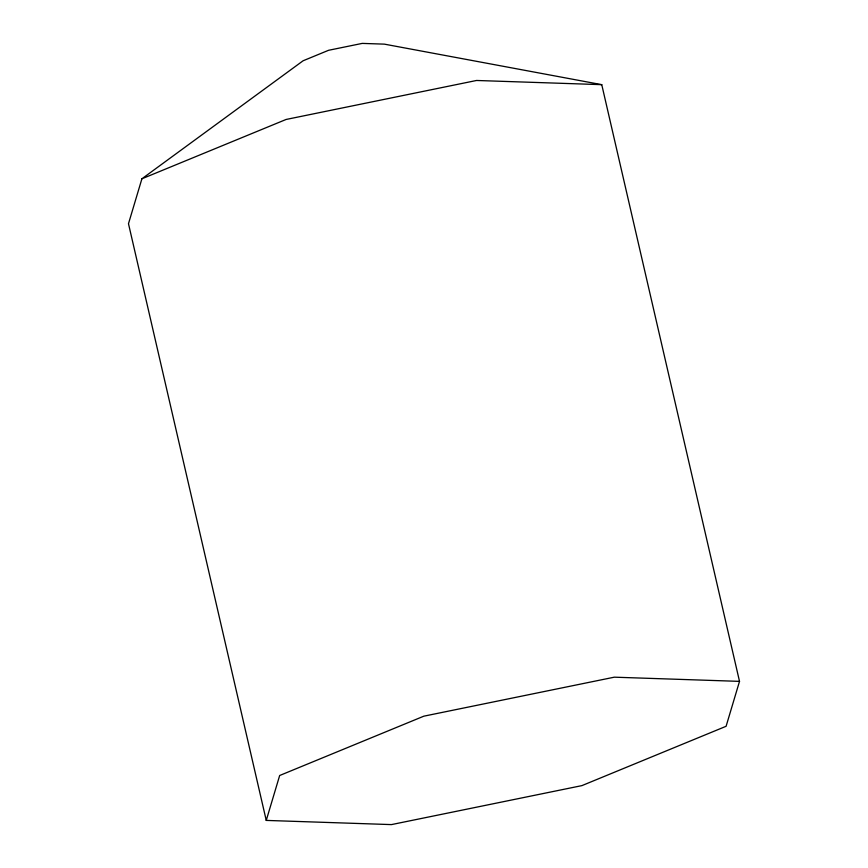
<?xml version="1.0" encoding="UTF-8"?>
<svg xmlns="http://www.w3.org/2000/svg" width="868" height="868" viewBox="0 0 868 868"><rect width="100%" height="100%" fill="white"/><g stroke="black" fill="none" stroke-linecap="round" stroke-linejoin="round"><path stroke-width="1.3" d="M141.907 178.786L128.486 223.705L266.248 820.412L391.446 824.6L581.918 785.616L726.093 726.288L739.514 681.369L601.752 84.663L384.361 44.138L362.238 43.4L328.581 50.29L303.106 60.771L141.907 178.786L286.082 119.469L476.554 80.474L601.752 84.663M266.248 820.412L279.67 775.504L423.844 716.176L614.316 677.181L739.514 681.369"/></g></svg>
